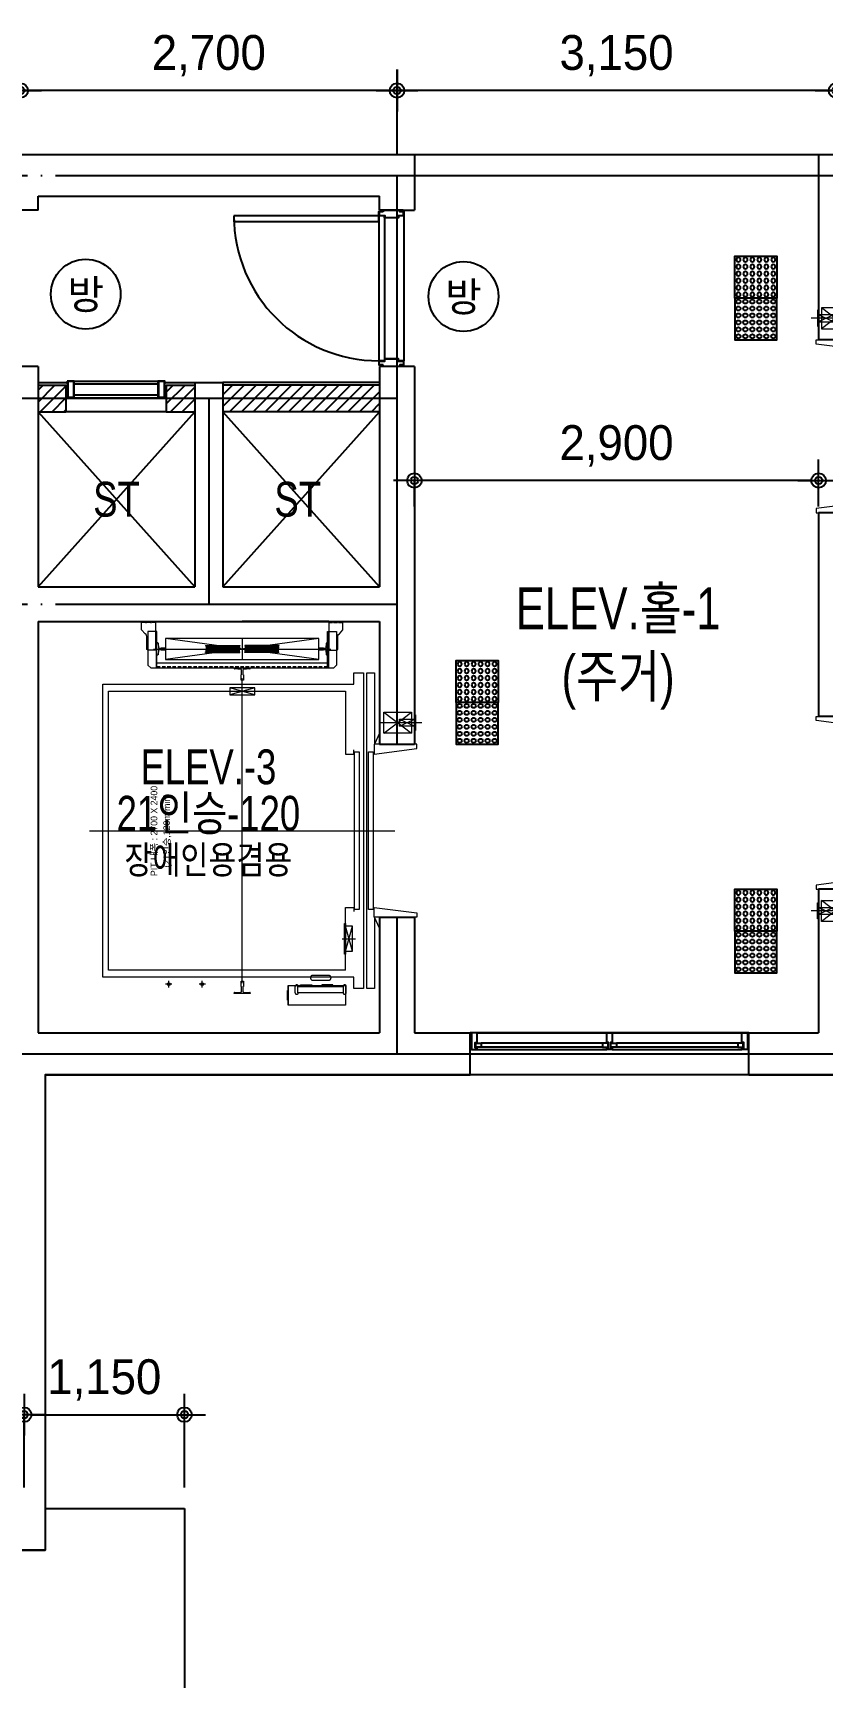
# Model space of a CAD drawing. Header units: millimetres. Extents: x 0 to 1390178, y 0 to 110113.
# Drawn here: x 791550 to 797212, y 27581 to 39373 of the extents above; entities that cross this region are included whole.
import ezdxf
from ezdxf.enums import TextEntityAlignment as Align
from ezdxf.xclip import XClip

# ---------------------------------------------------------------- set-up
doc = ezdxf.new("R2010")
doc.units = ezdxf.units.MM
doc.header["$LTSCALE"] = 100
doc.header["$XCLIPFRAME"] = 0
for name, pattern in [('X - CORE$0$CEN', [62, 60, -1, 0, -1]), ('X - CORE$0$CENTER', [65, 60, -2, 1, -2]), ('X - CORE$0$CENTER2', [1.125, 0.75, -0.125, 0.125, -0.125]), ('X - CORE$0$HIDDEN', [0.375, 0.25, -0.125]), ('X - CORE$0$PHANTOM2', [50, 40, -2, 2, -2, 2, -2])]:
    doc.linetypes.add(name, pattern=pattern)
doc.layers.get('DEFPOINTS').update_dxf_attribs({"color": 145})
for name, color, linetype in [('AA-XXXX-TEXT', 3, 'Continuous'), ('DIM', 7, 'Continuous'), ('SYM', 7, 'Continuous'), ('TEXT1', 7, 'Continuous'), ('X - CORE$0$A-FIN', 8, 'Continuous'), ('X - CORE$0$A-OPEN', 9, 'X - CORE$0$CEN'), ('X - CORE$0$A-WIN', 4, 'Continuous'), ('X - CORE$0$AA-DWXM-WIND', 4, 'Continuous'), ('X - CORE$0$AA-WAXM-BLOK', 3, 'Continuous'), ('X - CORE$0$AA-WAXM-CONC', 2, 'Continuous'), ('X - CORE$0$AA-XXXX-CNTL', 1, 'X - CORE$0$CEN'), ('X - CORE$0$AA-XXXX-PATT', 8, 'Continuous'), ('X - CORE$0$X-55$0$AA-DWXM-WIND', 4, 'Continuous'), ('X - CORE$0$점형블럭', 8, 'Continuous'), ('X - 평면도$0$AA-EL-PCN4', 4, 'Continuous')]:
    doc.layers.add(name, color=color, linetype=linetype)
for name, color, linetype, lineweight in [('X - CORE$0$A-door', 4, 'Continuous', 25), ('X - CORE$0$LAD-CEN', 1, 'X - CORE$0$CENTER2', 9), ('X - CORE$0$LAD-FINISH', 30, 'X - CORE$0$PHANTOM2', 15), ('X - CORE$0$LAD-OUTLINE', 7, 'Continuous', 20), ('X - CORE$0$LAD-REFERENCE', 7, 'Continuous', 5), ('X - CORE$0$LAD-THINLINE', 7, 'Continuous', 9)]:
    doc.layers.add(name, color=color, linetype=linetype, lineweight=lineweight)
for name, color, linetype, plot in [('X - CORE$0$A-GUIDE TEXT', 67, 'Continuous', False), ('X - CORE$0$AA-EL-PCN8', 8, 'Continuous', False), ('X - CORE$0$DEFPOINT', 145, 'Continuous', False)]:
    doc.layers.add(name, color=color, linetype=linetype, plot=plot)
doc.styles.add('HAUD01', font='Dotum.ttf')
doc.styles.add('X - CORE$0$HAUD01', font='Dotum.ttf')
doc.dimstyles.new('HAUD-80', dxfattribs={"dimscale": 100, "dimtxt": 2.5, "dimasz": 0.5, "dimexe": 0, "dimexo": 1.5, "dimgap": 1, "dimtad": 1, "dimdec": 0, "dimdsep": 46, "dimlunit": 6, "dimtxsty": 'HAUD01', "dimblk": 'Z_DOT', "dimcen": 2.5, "dimdle": 1.5, "dimclrd": 7, "dimclre": 7, "dimclrt": 4, "dimadec": 0, "dimazin": 0, "dimtfac": 1, "dimtdec": 0, "dimtix": 1, "dimtmove": 2, "dimatfit": 3, "dimfxl": 1, "dimtvp": 1, "dimtolj": 1, "dimtzin": 0, "dimarcsym": 0})

# ---------------------------------------------------------------- blocks, each defined once
blk = doc.blocks.new('X - 단위세대 확장형', base_point=(-475, -287))
at = {"layer": 'DEFPOINTS'}
blk.add_lwpolyline([(68482, 49988), (63612, 49988), (63612, 47793), (59937, 47793), (57937, 47793), (54887, 47793), (54887, 44383), (53492, 44383), (52372, 44383), (48612, 44383), (48612, 54393), (57487, 54393), (60437, 54393), (63612, 54393), (64782, 54393), (64982, 54393), (66532, 54393), (66732, 54393), (68282, 54393), (68482, 54393), (68482, 52088), (68482, 50188)], close=True, dxfattribs=at)
blk = doc.blocks.new('Z_DOT')
at = {"layer": 'DIM', "color": 0}
for p, q in [((0, -3), (0, 3)), ((-3, 0), (3, 0))]:
    blk.add_line(p, q, dxfattribs=at)
for radius in [1.05, 0.525]:
    blk.add_circle((0, 0), radius, dxfattribs=at)
blk = doc.blocks.new('*D76')
at = {"layer": 'DEFPOINTS', "color": 0, "transparency": 16777216}
for p in [(794287, 36162), (794287, 35827), (797187, 35827)]:
    blk.add_point(p, dxfattribs=at)
at = {"layer": 'DIM', "color": 7, "lineweight": -2, "transparency": 16777216}
for p, q in [((794287, 35977), (794287, 36162)), ((797137, 36162), (794337, 36162)), ((797187, 35977), (797187, 36162))]:
    blk.add_line(p, q, dxfattribs=at)
at = {"layer": 'DIM', "color": 7, "lineweight": -2, "transparency": 16777216, "xscale": 50, "yscale": 50, "zscale": 50}
for p, rotation in [((794287, 36162), 179.999999999995), ((797187, 36162), 359.999999999995)]:
    blk.add_blockref('Z_DOT', p, dxfattribs=dict(at, rotation=rotation))
at = {"layer": 'DIM', "color": 4, "transparency": 16777216, "insert": (795737, 36411), "char_height": 250, "attachment_point": 5, "style": 'HAUD01'}
blk.add_mtext('\\A1;2,900', dxfattribs=at)
blk = doc.blocks.new('dr_갑')
at = {"layer": 'TEXT1'}
blk.add_circle((0, 0), 400, dxfattribs=at)
at = {"layer": 'TEXT1', "style": 'HAUD01'}
blk.add_text('방', height=335, dxfattribs=at).set_placement((0, 0), align=Align.MIDDLE)
blk = doc.blocks.new('X - CORE$0$A$C4D1409A3')
at = {"layer": 'X - CORE$0$점형블럭', "color": 9}
blk.add_lwpolyline([(0, 0), (300, 0), (300, 300), (0, 300)], close=True, dxfattribs=at)
at = {"layer": 'X - CORE$0$점형블럭', "color": 252}
for centre in [(25, 275), (25, 225), (75, 275), (75, 225), (125, 275), (125, 225), (175, 275), (175, 225), (225, 275), (225, 225), (275, 275), (275, 225), (25, 175), (25, 125), (75, 175), (75, 125), (125, 175), (125, 125), (175, 175), (175, 125), (225, 175), (225, 125), (275, 175), (275, 125), (25, 75), (25, 25), (75, 75), (75, 25), (125, 75), (125, 25), (175, 75), (175, 25), (225, 75), (225, 25), (275, 75), (275, 25)]:
    blk.add_circle(centre, 15, dxfattribs=at)
blk = doc.blocks.new('*U1063')
at = {"layer": 'X - CORE$0$A-WIN', "color": 9}
for p, q in [((300, 120), (-300, 120)), ((300, 99), (-300, 99)), ((300, 21), (-300, 21)), ((300, 0), (-300, 0))]:
    blk.add_line(p, q, dxfattribs=at)
at = {"layer": 'X - CORE$0$A-WIN'}
for points in [[(-300, 0), (-300, 120), (-350, 120), (-350, 0)], [(350, 0), (350, 120), (300, 120), (300, 0)], [(-303, 3), (-303, 117), (-347, 117), (-347, 3)], [(347, 3), (347, 117), (303, 117), (303, 3)]]:
    blk.add_lwpolyline(points, close=True, dxfattribs=at)
blk = doc.blocks.new('*U1064')
at = {"layer": 'X - CORE$0$DEFPOINT'}
for p in [(-622, -1500), (622, -1500)]:
    blk.add_line(p, (0, -1500), dxfattribs=at)
at = {"layer": 'X - CORE$0$LAD-CEN', "color": 8, "ltscale": 200}
for p, q in [((0, 1094), (0, -1094)), ((1095, 0), (-1095, 0))]:
    blk.add_line(p, q, dxfattribs=at)
at = {"layer": 'X - CORE$0$LAD-CEN', "color": 8, "ltscale": 20}
for p, q in [((264, 1100), (310, 1100)), ((287, 1125), (287, 1076)), ((504, 1100), (550, 1100)), ((527, 1125), (527, 1076)), ((-717, 775), (-813, 775))]:
    blk.add_line(p, q, dxfattribs=at)
at = {"layer": 'X - CORE$0$LAD-CEN', "color": 8, "ltscale": 50}
blk.add_line((-994, -775), (-1288, -775), dxfattribs=at)
at = {"layer": 'X - CORE$0$LAD-CEN', "color": 8, "linetype": 'X - CORE$0$CENTER'}
for p, q in [((0, -1378), (0, -1228)), ((636, -1303), (-636, -1303))]:
    blk.add_line(p, q, dxfattribs=at)
at = {"layer": 'X - CORE$0$LAD-CEN', "color": 8, "ltscale": 10}
for p, q in [((-692, -1505), (-692, -1489)), ((-657, -1505), (-657, -1489)), ((657, -1505), (657, -1489)), ((692, -1505), (692, -1489))]:
    blk.add_line(p, q, dxfattribs=at)
at = {"layer": 'X - CORE$0$LAD-FINISH', "color": 8, "ltscale": 10}
for p, q in [((-1235, 700), (-1235, 620)), ((-1235, -700), (-1235, -620))]:
    blk.add_line(p, q, dxfattribs=at)
at = {"layer": 'X - CORE$0$LAD-OUTLINE', "color": 8}
for p, q in [((-740, 1250), (-330, 1250)), ((-740, 1110), (-740, 1250)), ((-330, 1110), (-330, 1250)), ((-330, 1250), (-330, 1110)), ((-330, 1110), (-740, 1110)), ((-985, 700), (-950, 620)), ((-985, -700), (-950, -620))]:
    blk.add_line(p, q, dxfattribs=at)
at = {"layer": 'X - CORE$0$LAD-OUTLINE', "color": 8, "linetype": 'X - CORE$0$PHANTOM2', "ltscale": 5}
for p, q in [((-746, 1162), (-746, 1117)), ((-726, 1162), (-400, 1162)), ((-726, 1162), (-726, 1117)), ((-726, 1162), (-724, 1162)), ((-400, 1117), (-726, 1117)), ((-726, 1117), (-724, 1117)), ((-726, 1117), (-724, 1117)), ((-400, 1162), (-402, 1162)), ((-400, 1117), (-402, 1117)), ((-400, 1117), (-402, 1117)), ((-400, 1162), (-400, 1117)), ((-380, 1162), (-380, 1117))]:
    blk.add_line(p, q, dxfattribs=at)
at = {"layer": 'X - CORE$0$LAD-OUTLINE', "color": 8, "linetype": 'Continuous'}
for p, q in [((-9, 1157), (-54, 1160)), ((-5, 1120), (-5, 1152)), ((5, 1152), (5, 1120)), ((54, 1160), (9, 1157)), ((-54, -1160), (-9, -1157)), ((-5, -1152), (-5, -1120)), ((5, -1120), (5, -1152)), ((9, -1157), (54, -1160))]:
    blk.add_line(p, q, dxfattribs=at)
at = {"layer": 'X - CORE$0$LAD-OUTLINE', "color": 8}
for points in [[(-330, 1215), (-325, 1215), (-325, 1145), (-330, 1145)], [(-950, 620), (-950, 1132), (-895, 1132), (-895, -1132), (-950, -1132), (-950, -620)], [(-870, 1132), (-800, 1132), (-800, 1050), (1000, 1050), (1000, -1050), (-800, -1050), (-800, -1132), (-870, -1132), (-870, 1132)], [(-651, 1110), (-651, 1105), (-571, 1105), (-571, 1110)], [(-651, 1105), (-571, 1105)], [(-419, 1110), (-419, 1105), (-499, 1105), (-499, 1110)], [(-740, 1000), (-740, 550), (-800, 550), (-800, 580)], [(-740, 1000), (960, 1000), (960, -1000), (-740, -1000)], [(-985, 620), (-946, 620), (-946, 550), (-1252, 590), (-1252, 620), (-1215, 620)], [(-905, 565), (-905, -565), (-940, -565), (-940, 565), (-905, 565)], [(-805, 565), (-805, -565), (-840, -565), (-840, 565), (-805, 565)], [(-985, -620), (-946, -620), (-946, -550), (-1252, -590), (-1252, -620), (-1215, -620)], [(-740, -1000), (-740, -550), (-800, -550), (-800, -580)]]:
    blk.add_lwpolyline(points, dxfattribs=at)
at = {"layer": 'X - CORE$0$LAD-OUTLINE', "color": 8, "linetype": 'Continuous'}
for points in [[(-57, 1163), (-57, 1168), (57, 1168), (57, 1163)], [(8, 1117), (8, 1117), (8, 1080), (7, 1079), (-7, 1079), (-8, 1080), (-8, 1117), (-8, 1117)], [(57, -1163), (57, -1168), (-57, -1168), (-57, -1163)], [(-8, -1117), (-8, -1117), (-8, -1080), (-7, -1079), (7, -1079), (8, -1080), (8, -1117), (8, -1117)]]:
    blk.add_lwpolyline(points, dxfattribs=at)
at = {"layer": 'X - CORE$0$LAD-OUTLINE', "color": 8, "linetype": 'X - CORE$0$PHANTOM2', "ltscale": 5}
for centre, start, end in [((-735, 1162), 0, 180), ((-735, 1117), 180, 0), ((-391, 1162), 0, 180), ((-391, 1117), 180, 0)]:
    blk.add_arc(centre, 11.3, start, end, dxfattribs=at)
at = {"layer": 'X - CORE$0$LAD-OUTLINE', "color": 8, "linetype": 'Continuous'}
for centre, radius, start, end in [((-54, 1163), 3, 180, 266.7139), ((-10, 1152), 5, 0, 86.7139), ((-8, 1120), 3.25, 270, 0), ((10, 1152), 5, 93.2861, 180), ((8, 1120), 3.25, 180, 270), ((54, 1163), 3, 273.2861, 0), ((-54, -1163), 3, 93.2861, 180), ((-10, -1152), 5, 273.2861, 0), ((-8, -1120), 3.25, 0, 90), ((8, -1120), 3.25, 90, 180), ((10, -1152), 5, 180, 266.7139), ((54, -1163), 3, 0, 86.7139)]:
    blk.add_arc(centre, radius, start, end, dxfattribs=at)
at = {"layer": 'X - CORE$0$LAD-REFERENCE', "color": 8}
for p, q in [((657, -1168), (-657, -1168)), ((-618, -1429), (-618, -1168)), ((618, -1429), (618, -1168)), ((612, -1205), (-612, -1205))]:
    blk.add_line(p, q, dxfattribs=at)
for points in [[(-612, -1168), (-612, -1429), (-677, -1429), (-677, -1188), (-657, -1168)], [(612, -1168), (612, -1429), (677, -1429), (677, -1188), (657, -1168)]]:
    blk.add_lwpolyline(points, dxfattribs=at)
for points in [[(-677, -1295), (-677, -1295), (-685, -1300), (-685, -1392, -0.188811), (-690, -1406), (-697, -1413), (-722, -1440), (-722, -1500), (-622, -1500), (-622, -1425), (-622, -1295)], [(677, -1295), (677, -1295), (685, -1300), (685, -1392, 0.188811), (690, -1406), (697, -1413), (722, -1440), (722, -1500), (622, -1500), (622, -1425), (622, -1295)]]:
    blk.add_lwpolyline(points, format="xyb", close=True, dxfattribs=at)
at = {"layer": 'X - CORE$0$LAD-THINLINE', "color": 8}
for p, q in [((-790, 865), (-740, 685)), ((-740, 865), (-790, 685)), ((-1128, -800), (-1235, -750)), ((-1128, -750), (-1235, -800)), ((-90, -1025), (90, -975)), ((-90, -975), (90, -1025)), ((-550, -1378), (550, -1228)), ((-550, -1228), (550, -1378)), ((-263, -1278), (-18, -1278)), ((-263, -1278), (-263, -1282)), ((-263, -1278), (-263, -1282)), ((-263, -1278), (-263, -1282)), ((-263, -1278), (-263, -1282)), ((-263, -1282), (-18, -1282)), ((-263, -1282), (-260, -1282)), ((-263, -1282), (-260, -1282)), ((-261, -1288), (-261, -1291)), ((-261, -1288), (-261, -1291)), ((-261, -1288), (-21, -1288)), ((-261, -1288), (-261, -1294)), ((-261, -1288), (-261, -1294)), ((-261, -1294), (-21, -1294)), ((-18, -1282), (-21, -1282)), ((-21, -1288), (-21, -1294)), ((-21, -1288), (-21, -1294)), ((-18, -1278), (-18, -1282)), ((-18, -1278), (-18, -1282)), ((263, -1278), (18, -1278)), ((18, -1278), (18, -1282)), ((18, -1278), (18, -1282)), ((263, -1282), (18, -1282)), ((18, -1282), (21, -1282)), ((20, -1288), (20, -1294)), ((20, -1288), (20, -1294)), ((260, -1288), (20, -1288)), ((260, -1294), (20, -1294)), ((263, -1282), (259, -1282)), ((263, -1282), (259, -1282)), ((260, -1288), (260, -1291)), ((260, -1288), (260, -1291)), ((260, -1288), (260, -1294)), ((260, -1288), (260, -1294)), ((263, -1278), (263, -1282)), ((263, -1278), (263, -1282)), ((263, -1278), (263, -1282)), ((263, -1278), (263, -1282)), ((-263, -1325), (-260, -1324)), ((-263, -1325), (-260, -1324)), ((-263, -1328), (-263, -1325)), ((-263, -1328), (-263, -1325)), ((-263, -1325), (-18, -1325)), ((-263, -1328), (-263, -1325)), ((-263, -1328), (-263, -1325)), ((-263, -1328), (-18, -1328)), ((-261, -1300), (-21, -1300)), ((-261, -1306), (-261, -1300)), ((-261, -1306), (-261, -1300)), ((-261, -1306), (-261, -1303)), ((-261, -1306), (-261, -1303)), ((-261, -1306), (-21, -1306)), ((-261, -1318), (-261, -1312)), ((-261, -1312), (-21, -1312)), ((-261, -1312), (-21, -1312)), ((-261, -1318), (-261, -1315)), ((-261, -1318), (-21, -1318)), ((-21, -1306), (-21, -1300)), ((-21, -1318), (-21, -1312)), ((-18, -1325), (-21, -1324)), ((-18, -1328), (-18, -1325)), ((-18, -1328), (-18, -1325)), ((18, -1325), (21, -1324)), ((263, -1325), (18, -1325)), ((18, -1328), (18, -1325)), ((18, -1328), (18, -1325)), ((263, -1328), (18, -1328)), ((260, -1300), (20, -1300)), ((20, -1306), (20, -1300)), ((260, -1306), (20, -1306)), ((20, -1318), (20, -1312)), ((260, -1312), (20, -1312)), ((260, -1312), (20, -1312)), ((260, -1318), (20, -1318)), ((263, -1325), (259, -1324)), ((263, -1325), (259, -1324)), ((260, -1306), (260, -1300)), ((260, -1306), (260, -1300)), ((260, -1306), (260, -1303)), ((260, -1306), (260, -1303)), ((260, -1318), (260, -1312)), ((260, -1318), (260, -1315)), ((263, -1328), (263, -1325)), ((263, -1328), (263, -1325)), ((263, -1328), (263, -1325)), ((263, -1328), (263, -1325))]:
    blk.add_line(p, q, dxfattribs=at)
at = {"layer": 'X - CORE$0$LAD-THINLINE', "color": 8, "ltscale": 5}
for p, q in [((-1015, -850), (-1215, -700)), ((-1015, -700), (-1215, -850))]:
    blk.add_line(p, q, dxfattribs=at)
at = {"layer": 'X - CORE$0$LAD-THINLINE', "color": 8, "linetype": 'X - CORE$0$HIDDEN'}
for p, q in [((-612, -1174), (612, -1174)), ((-622, -1494), (-722, -1494)), ((622, -1494), (722, -1494))]:
    blk.add_line(p, q, dxfattribs=at)
at = {"layer": 'X - CORE$0$LAD-THINLINE', "color": 8, "linetype": 'Continuous'}
for p, q in [((-604, -1262), (-601, -1295)), ((601, -1295), (604, -1262)), ((-601, -1311), (-604, -1344)), ((-597, -1298), (-585, -1298)), ((-585, -1308), (-597, -1308)), ((585, -1298), (597, -1298)), ((597, -1308), (585, -1308)), ((604, -1344), (601, -1311))]:
    blk.add_line(p, q, dxfattribs=at)
at = {"layer": 'X - CORE$0$LAD-THINLINE', "color": 8, "linetype": 'X - CORE$0$PHANTOM2'}
blk.add_lwpolyline([(-506, 1072), (-620, 1072, 1), (-620, 1038), (-506, 1038, 1)], format="xyb", close=True, dxfattribs=at)
at = {"layer": 'X - CORE$0$LAD-THINLINE', "color": 8}
for points in [[(-790, 865), (-790, 685), (-740, 685), (-740, 865)], [(-733, 885), (-733, 665), (-740, 665), (-740, 885)], [(-1242, -832), (-1242, -718), (-1235, -718), (-1235, -832)], [(-1235, -800), (-1235, -750), (-1128, -750), (-1128, -800)], [(-90, -1025), (90, -1025), (90, -975), (-90, -975)], [(-550, -1228), (-550, -1378), (550, -1378), (550, -1228)]]:
    blk.add_lwpolyline(points, close=True, dxfattribs=at)
at = {"layer": 'X - CORE$0$LAD-THINLINE', "color": 8, "ltscale": 5}
blk.add_lwpolyline([(-1215, -850), (-1215, -700), (-1015, -700), (-1015, -850)], close=True, dxfattribs=at)
at = {"layer": 'X - CORE$0$LAD-THINLINE', "color": 8, "linetype": 'Continuous'}
for points in [[(-608, -1348), (-612, -1348), (-612, -1259), (-608, -1259)], [(-582, -1295), (-582, -1295), (-551, -1295), (-550, -1296), (-550, -1310), (-551, -1311), (-582, -1311), (-582, -1311)], [(582, -1311), (582, -1311), (551, -1311), (550, -1310), (550, -1296), (551, -1295), (582, -1295), (582, -1295)], [(608, -1259), (612, -1259), (612, -1348), (608, -1348)]]:
    blk.add_lwpolyline(points, dxfattribs=at)
at = {"layer": 'X - CORE$0$LAD-THINLINE', "color": 8, "ltscale": 5}
for centre in [(287, 1100), (527, 1100)]:
    blk.add_circle(centre, 10, dxfattribs=at)
at = {"layer": 'X - CORE$0$LAD-THINLINE', "color": 8, "linetype": 'Continuous'}
for centre, radius, start, end in [((-608, -1263), 4, 4.316, 90), ((-597, -1294), 4, 184.316, 270), ((-585, -1295), 3.2, 270, 0), ((585, -1295), 3.2, 180, 270), ((597, -1294), 4, 270, 355.684), ((608, -1263), 4, 90, 175.684), ((-608, -1344), 4, 270, 355.684), ((-597, -1312), 4, 90, 175.684), ((-585, -1311), 3.2, 0, 90), ((585, -1311), 3.2, 90, 180), ((597, -1312), 4, 4.316, 90), ((608, -1344), 4, 184.316, 270)]:
    blk.add_arc(centre, radius, start, end, dxfattribs=at)
at = {"layer": 'X - CORE$0$LAD-THINLINE', "color": 8}
for centre, start, end in [((-261, -1285), 270, 79.7633), ((-261, -1285), 270, 79.7633), ((-261, -1297), 270, 90), ((-261, -1297), 270, 90), ((-21, -1285), 100.2367, 270), ((-21, -1297), 90, 270), ((20, -1285), 270, 79.7633), ((20, -1297), 270, 90), ((260, -1285), 100.2367, 270), ((260, -1285), 100.2367, 270), ((260, -1297), 90, 270), ((260, -1297), 90, 270), ((-261, -1309), 270, 90), ((-261, -1309), 270, 90), ((-261, -1321), 280.2367, 90), ((-261, -1321), 280.2367, 90), ((-21, -1309), 90, 270), ((-21, -1321), 90, 259.7633), ((20, -1309), 270, 90), ((20, -1321), 280.2367, 90), ((260, -1309), 90, 270), ((260, -1309), 90, 270), ((260, -1321), 90, 259.7633), ((260, -1321), 90, 259.7633)]:
    blk.add_arc(centre, 3, start, end, dxfattribs=at)
at = {"layer": 'X - CORE$0$DEFPOINT', "style": 'X - CORE$0$HAUD01'}
for s, p in [('(21인승,120m/min)', (542, 0)), ('PIT 내폭 : 2700 X 2400', (633, 2))]:
    blk.add_text(s, height=48, rotation=270, dxfattribs=at).set_placement(p, align=Align.MIDDLE_CENTER)
blk = doc.blocks.new('*U1065')
at = {"layer": 'X - CORE$0$DEFPOINT'}
for p in [(-622, -1650), (622, -1650)]:
    blk.add_line(p, (0, -1650), dxfattribs=at)
at = {"layer": 'X - CORE$0$LAD-CEN', "color": 8, "ltscale": 200}
for p, q in [((0, 1094), (0, -1094)), ((1095, 0), (-1095, 0))]:
    blk.add_line(p, q, dxfattribs=at)
at = {"layer": 'X - CORE$0$LAD-CEN', "color": 8, "ltscale": 20}
for p, q in [((264, 1100), (310, 1100)), ((287, 1125), (287, 1076)), ((504, 1100), (550, 1100)), ((527, 1125), (527, 1076)), ((-717, 775), (-813, 775))]:
    blk.add_line(p, q, dxfattribs=at)
at = {"layer": 'X - CORE$0$LAD-CEN', "color": 8, "ltscale": 50}
blk.add_line((-994, -775), (-1288, -775), dxfattribs=at)
at = {"layer": 'X - CORE$0$LAD-CEN', "color": 8, "linetype": 'X - CORE$0$CENTER'}
for p, q in [((0, -1378), (0, -1228)), ((636, -1303), (-636, -1303))]:
    blk.add_line(p, q, dxfattribs=at)
at = {"layer": 'X - CORE$0$LAD-CEN', "color": 8, "ltscale": 10}
for p, q in [((-692, -1655), (-692, -1639)), ((-657, -1655), (-657, -1639)), ((657, -1655), (657, -1639)), ((692, -1655), (692, -1639))]:
    blk.add_line(p, q, dxfattribs=at)
at = {"layer": 'X - CORE$0$LAD-FINISH', "color": 8, "ltscale": 10}
for p, q in [((-1235, 700), (-1235, 620)), ((-1235, -700), (-1235, -620))]:
    blk.add_line(p, q, dxfattribs=at)
at = {"layer": 'X - CORE$0$LAD-OUTLINE', "color": 8}
for p, q in [((-740, 1250), (-330, 1250)), ((-740, 1110), (-740, 1250)), ((-330, 1110), (-330, 1250)), ((-330, 1250), (-330, 1110)), ((-330, 1110), (-740, 1110)), ((-985, 700), (-950, 620)), ((-985, -700), (-950, -620))]:
    blk.add_line(p, q, dxfattribs=at)
at = {"layer": 'X - CORE$0$LAD-OUTLINE', "color": 8, "linetype": 'X - CORE$0$PHANTOM2', "ltscale": 5}
for p, q in [((-746, 1162), (-746, 1117)), ((-726, 1162), (-400, 1162)), ((-726, 1162), (-726, 1117)), ((-726, 1162), (-724, 1162)), ((-400, 1117), (-726, 1117)), ((-726, 1117), (-724, 1117)), ((-726, 1117), (-724, 1117)), ((-400, 1162), (-402, 1162)), ((-400, 1117), (-402, 1117)), ((-400, 1117), (-402, 1117)), ((-400, 1162), (-400, 1117)), ((-380, 1162), (-380, 1117))]:
    blk.add_line(p, q, dxfattribs=at)
at = {"layer": 'X - CORE$0$LAD-OUTLINE', "color": 8, "linetype": 'Continuous'}
for p, q in [((-9, 1157), (-54, 1160)), ((-5, 1120), (-5, 1152)), ((5, 1152), (5, 1120)), ((54, 1160), (9, 1157)), ((-54, -1160), (-9, -1157)), ((-5, -1152), (-5, -1120)), ((5, -1120), (5, -1152)), ((9, -1157), (54, -1160))]:
    blk.add_line(p, q, dxfattribs=at)
at = {"layer": 'X - CORE$0$LAD-OUTLINE', "color": 8}
for points in [[(-330, 1215), (-325, 1215), (-325, 1145), (-330, 1145)], [(-950, 620), (-950, 1132), (-895, 1132), (-895, -1132), (-950, -1132), (-950, -620)], [(-870, 1132), (-800, 1132), (-800, 1050), (1000, 1050), (1000, -1050), (-800, -1050), (-800, -1132), (-870, -1132), (-870, 1132)], [(-651, 1110), (-651, 1105), (-571, 1105), (-571, 1110)], [(-651, 1105), (-571, 1105)], [(-419, 1110), (-419, 1105), (-499, 1105), (-499, 1110)], [(-740, 1000), (-740, 550), (-800, 550), (-800, 580)], [(-740, 1000), (960, 1000), (960, -1000), (-740, -1000)], [(-985, 620), (-946, 620), (-946, 550), (-1252, 590), (-1252, 620), (-1215, 620)], [(-905, 565), (-905, -565), (-940, -565), (-940, 565), (-905, 565)], [(-805, 565), (-805, -565), (-840, -565), (-840, 565), (-805, 565)], [(-985, -620), (-946, -620), (-946, -550), (-1252, -590), (-1252, -620), (-1215, -620)], [(-740, -1000), (-740, -550), (-800, -550), (-800, -580)]]:
    blk.add_lwpolyline(points, dxfattribs=at)
at = {"layer": 'X - CORE$0$LAD-OUTLINE', "color": 8, "linetype": 'Continuous'}
for points in [[(-57, 1163), (-57, 1168), (57, 1168), (57, 1163)], [(8, 1117), (8, 1117), (8, 1080), (7, 1079), (-7, 1079), (-8, 1080), (-8, 1117), (-8, 1117)], [(57, -1163), (57, -1168), (-57, -1168), (-57, -1163)], [(-8, -1117), (-8, -1117), (-8, -1080), (-7, -1079), (7, -1079), (8, -1080), (8, -1117), (8, -1117)]]:
    blk.add_lwpolyline(points, dxfattribs=at)
at = {"layer": 'X - CORE$0$LAD-OUTLINE', "color": 8, "linetype": 'X - CORE$0$PHANTOM2', "ltscale": 5}
for centre, start, end in [((-735, 1162), 0, 180), ((-735, 1117), 180, 0), ((-391, 1162), 0, 180), ((-391, 1117), 180, 0)]:
    blk.add_arc(centre, 11.3, start, end, dxfattribs=at)
at = {"layer": 'X - CORE$0$LAD-OUTLINE', "color": 8, "linetype": 'Continuous'}
for centre, radius, start, end in [((-54, 1163), 3, 180, 266.7139), ((-10, 1152), 5, 0, 86.7139), ((-8, 1120), 3.25, 270, 0), ((10, 1152), 5, 93.2861, 180), ((8, 1120), 3.25, 180, 270), ((54, 1163), 3, 273.2861, 0), ((-54, -1163), 3, 93.2861, 180), ((-10, -1152), 5, 273.2861, 0), ((-8, -1120), 3.25, 0, 90), ((8, -1120), 3.25, 90, 180), ((10, -1152), 5, 180, 266.7139), ((54, -1163), 3, 0, 86.7139)]:
    blk.add_arc(centre, radius, start, end, dxfattribs=at)
at = {"layer": 'X - CORE$0$LAD-REFERENCE', "color": 8}
for p, q in [((657, -1168), (-657, -1168)), ((-618, -1579), (-618, -1168)), ((618, -1579), (618, -1168)), ((612, -1205), (-612, -1205))]:
    blk.add_line(p, q, dxfattribs=at)
for points in [[(-612, -1168), (-612, -1579), (-677, -1579), (-677, -1188), (-657, -1168)], [(612, -1168), (612, -1579), (677, -1579), (677, -1188), (657, -1168)]]:
    blk.add_lwpolyline(points, dxfattribs=at)
for points in [[(-677, -1445), (-677, -1445), (-685, -1450), (-685, -1542, -0.188811), (-690, -1556), (-697, -1563), (-722, -1590), (-722, -1650), (-622, -1650), (-622, -1575), (-622, -1445)], [(677, -1445), (677, -1445), (685, -1450), (685, -1542, 0.188811), (690, -1556), (697, -1563), (722, -1590), (722, -1650), (622, -1650), (622, -1575), (622, -1445)]]:
    blk.add_lwpolyline(points, format="xyb", close=True, dxfattribs=at)
at = {"layer": 'X - CORE$0$LAD-THINLINE', "color": 8}
for p, q in [((-790, 865), (-740, 685)), ((-740, 865), (-790, 685)), ((-1128, -800), (-1235, -750)), ((-1128, -750), (-1235, -800)), ((-90, -1025), (90, -975)), ((-90, -975), (90, -1025)), ((-550, -1378), (550, -1228)), ((-550, -1228), (550, -1378)), ((-263, -1278), (-18, -1278)), ((-263, -1278), (-263, -1282)), ((-263, -1278), (-263, -1282)), ((-263, -1278), (-263, -1282)), ((-263, -1278), (-263, -1282)), ((-263, -1282), (-18, -1282)), ((-263, -1282), (-260, -1282)), ((-263, -1282), (-260, -1282)), ((-261, -1288), (-261, -1291)), ((-261, -1288), (-261, -1291)), ((-261, -1288), (-21, -1288)), ((-261, -1288), (-261, -1294)), ((-261, -1288), (-261, -1294)), ((-261, -1294), (-21, -1294)), ((-18, -1282), (-21, -1282)), ((-21, -1288), (-21, -1294)), ((-21, -1288), (-21, -1294)), ((-18, -1278), (-18, -1282)), ((-18, -1278), (-18, -1282)), ((263, -1278), (18, -1278)), ((18, -1278), (18, -1282)), ((18, -1278), (18, -1282)), ((263, -1282), (18, -1282)), ((18, -1282), (21, -1282)), ((20, -1288), (20, -1294)), ((20, -1288), (20, -1294)), ((260, -1288), (20, -1288)), ((260, -1294), (20, -1294)), ((263, -1282), (259, -1282)), ((263, -1282), (259, -1282)), ((260, -1288), (260, -1291)), ((260, -1288), (260, -1291)), ((260, -1288), (260, -1294)), ((260, -1288), (260, -1294)), ((263, -1278), (263, -1282)), ((263, -1278), (263, -1282)), ((263, -1278), (263, -1282)), ((263, -1278), (263, -1282)), ((-263, -1325), (-260, -1324)), ((-263, -1325), (-260, -1324)), ((-263, -1328), (-263, -1325)), ((-263, -1328), (-263, -1325)), ((-263, -1325), (-18, -1325)), ((-263, -1328), (-263, -1325)), ((-263, -1328), (-263, -1325)), ((-263, -1328), (-18, -1328)), ((-261, -1300), (-21, -1300)), ((-261, -1306), (-261, -1300)), ((-261, -1306), (-261, -1300)), ((-261, -1306), (-261, -1303)), ((-261, -1306), (-261, -1303)), ((-261, -1306), (-21, -1306)), ((-261, -1318), (-261, -1312)), ((-261, -1312), (-21, -1312)), ((-261, -1312), (-21, -1312)), ((-261, -1318), (-261, -1315)), ((-261, -1318), (-21, -1318)), ((-21, -1306), (-21, -1300)), ((-21, -1318), (-21, -1312)), ((-18, -1325), (-21, -1324)), ((-18, -1328), (-18, -1325)), ((-18, -1328), (-18, -1325)), ((18, -1325), (21, -1324)), ((263, -1325), (18, -1325)), ((18, -1328), (18, -1325)), ((18, -1328), (18, -1325)), ((263, -1328), (18, -1328)), ((260, -1300), (20, -1300)), ((20, -1306), (20, -1300)), ((260, -1306), (20, -1306)), ((20, -1318), (20, -1312)), ((260, -1312), (20, -1312)), ((260, -1312), (20, -1312)), ((260, -1318), (20, -1318)), ((263, -1325), (259, -1324)), ((263, -1325), (259, -1324)), ((260, -1306), (260, -1300)), ((260, -1306), (260, -1300)), ((260, -1306), (260, -1303)), ((260, -1306), (260, -1303)), ((260, -1318), (260, -1312)), ((260, -1318), (260, -1315)), ((263, -1328), (263, -1325)), ((263, -1328), (263, -1325)), ((263, -1328), (263, -1325)), ((263, -1328), (263, -1325))]:
    blk.add_line(p, q, dxfattribs=at)
at = {"layer": 'X - CORE$0$LAD-THINLINE', "color": 8, "ltscale": 5}
for p, q in [((-1015, -850), (-1215, -700)), ((-1015, -700), (-1215, -850))]:
    blk.add_line(p, q, dxfattribs=at)
at = {"layer": 'X - CORE$0$LAD-THINLINE', "color": 8, "linetype": 'X - CORE$0$HIDDEN'}
for p, q in [((-612, -1174), (612, -1174)), ((-622, -1644), (-722, -1644)), ((622, -1644), (722, -1644))]:
    blk.add_line(p, q, dxfattribs=at)
at = {"layer": 'X - CORE$0$LAD-THINLINE', "color": 8, "linetype": 'Continuous'}
for p, q in [((-604, -1262), (-601, -1295)), ((601, -1295), (604, -1262)), ((-601, -1311), (-604, -1344)), ((-597, -1298), (-585, -1298)), ((-585, -1308), (-597, -1308)), ((585, -1298), (597, -1298)), ((597, -1308), (585, -1308)), ((604, -1344), (601, -1311))]:
    blk.add_line(p, q, dxfattribs=at)
at = {"layer": 'X - CORE$0$LAD-THINLINE', "color": 8, "linetype": 'X - CORE$0$PHANTOM2'}
blk.add_lwpolyline([(-506, 1072), (-620, 1072, 1), (-620, 1038), (-506, 1038, 1)], format="xyb", close=True, dxfattribs=at)
at = {"layer": 'X - CORE$0$LAD-THINLINE', "color": 8}
for points in [[(-790, 865), (-790, 685), (-740, 685), (-740, 865)], [(-733, 885), (-733, 665), (-740, 665), (-740, 885)], [(-1242, -832), (-1242, -718), (-1235, -718), (-1235, -832)], [(-1235, -800), (-1235, -750), (-1128, -750), (-1128, -800)], [(-90, -1025), (90, -1025), (90, -975), (-90, -975)], [(-550, -1228), (-550, -1378), (550, -1378), (550, -1228)]]:
    blk.add_lwpolyline(points, close=True, dxfattribs=at)
at = {"layer": 'X - CORE$0$LAD-THINLINE', "color": 8, "ltscale": 5}
blk.add_lwpolyline([(-1215, -850), (-1215, -700), (-1015, -700), (-1015, -850)], close=True, dxfattribs=at)
at = {"layer": 'X - CORE$0$LAD-THINLINE', "color": 8, "linetype": 'Continuous'}
for points in [[(-608, -1348), (-612, -1348), (-612, -1259), (-608, -1259)], [(-582, -1295), (-582, -1295), (-551, -1295), (-550, -1296), (-550, -1310), (-551, -1311), (-582, -1311), (-582, -1311)], [(582, -1311), (582, -1311), (551, -1311), (550, -1310), (550, -1296), (551, -1295), (582, -1295), (582, -1295)], [(608, -1259), (612, -1259), (612, -1348), (608, -1348)]]:
    blk.add_lwpolyline(points, dxfattribs=at)
at = {"layer": 'X - CORE$0$LAD-THINLINE', "color": 8, "ltscale": 5}
for centre in [(287, 1100), (527, 1100)]:
    blk.add_circle(centre, 10, dxfattribs=at)
at = {"layer": 'X - CORE$0$LAD-THINLINE', "color": 8, "linetype": 'Continuous'}
for centre, radius, start, end in [((-608, -1263), 4, 4.316, 90), ((-597, -1294), 4, 184.316, 270), ((-585, -1295), 3.2, 270, 0), ((585, -1295), 3.2, 180, 270), ((597, -1294), 4, 270, 355.684), ((608, -1263), 4, 90, 175.684), ((-608, -1344), 4, 270, 355.684), ((-597, -1312), 4, 90, 175.684), ((-585, -1311), 3.2, 0, 90), ((585, -1311), 3.2, 90, 180), ((597, -1312), 4, 4.316, 90), ((608, -1344), 4, 184.316, 270)]:
    blk.add_arc(centre, radius, start, end, dxfattribs=at)
at = {"layer": 'X - CORE$0$LAD-THINLINE', "color": 8}
for centre, start, end in [((-261, -1285), 270, 79.7633), ((-261, -1285), 270, 79.7633), ((-261, -1297), 270, 90), ((-261, -1297), 270, 90), ((-21, -1285), 100.2367, 270), ((-21, -1297), 90, 270), ((20, -1285), 270, 79.7633), ((20, -1297), 270, 90), ((260, -1285), 100.2367, 270), ((260, -1285), 100.2367, 270), ((260, -1297), 90, 270), ((260, -1297), 90, 270), ((-261, -1309), 270, 90), ((-261, -1309), 270, 90), ((-261, -1321), 280.2367, 90), ((-261, -1321), 280.2367, 90), ((-21, -1309), 90, 270), ((-21, -1321), 90, 259.7633), ((20, -1309), 270, 90), ((20, -1321), 280.2367, 90), ((260, -1309), 90, 270), ((260, -1309), 90, 270), ((260, -1321), 90, 259.7633), ((260, -1321), 90, 259.7633)]:
    blk.add_arc(centre, 3, start, end, dxfattribs=at)
at = {"layer": 'X - CORE$0$DEFPOINT', "style": 'X - CORE$0$HAUD01'}
for s, p in [('(21인승,120m/min)', (542, 0)), ('PIT 내폭 : 2700 X 2400', (633, 2))]:
    blk.add_text(s, height=48, rotation=270, dxfattribs=at).set_placement(p, align=Align.MIDDLE_CENTER)
blk = doc.blocks.new('X - CORE$0$D1100')
at = {"layer": 'X - CORE$0$A-door', "color": 9}
for p, q in [((0, 0), (0, -1040)), ((180, 0), (180, -1040)), ((40, -15), (40, -1025))]:
    blk.add_line(p, q, dxfattribs=at)
at = {"layer": 'X - CORE$0$A-door'}
for points in [[(-1040, 0), (-1040, -40), (0, -40), (0, 0)], [(30, 28), (2, 28), (2, 2), (42, 2), (42, -13), (138, -13), (138, 2), (178, 2), (178, 28), (150, 28), (150, 30), (180, 30), (180, 0), (140, 0), (140, -15), (40, -15), (40, 0), (0, 0), (0, 30), (30, 30)], [(30, -1068), (2, -1068), (2, -1042), (42, -1042), (42, -1027), (138, -1027), (138, -1042), (178, -1042), (178, -1068), (150, -1068), (150, -1070), (180, -1070), (180, -1040), (140, -1040), (140, -1025), (40, -1025), (40, -1040), (0, -1040), (0, -1070), (30, -1070)]]:
    blk.add_lwpolyline(points, close=True, dxfattribs=at)
at = {"layer": 'X - CORE$0$A-door', "color": 1}
blk.add_arc((0, 0), 1040, 180, 270, dxfattribs=at)
at = {"layer": 'X - CORE$0$A-GUIDE TEXT'}
for p, q in [((175, 40), (5, 40)), ((175, -1080), (5, -1080))]:
    blk.add_line(p, q, dxfattribs=at)
blk = doc.blocks.new('X - CORE', base_point=(-475, -287))
at = {"layer": 'X - CORE$0$AA-XXXX-PATT'}
h = blk.add_hatch(dxfattribs=at)
h.set_pattern_fill('_USER', color=256, scale=60, angle=45, style=0, pattern_type=0)
h.set_pattern_definition([(45, (-300611.98, -44198.11), (-42.426407, 42.426407), [])])
h.paths.add_polyline_path([(7350, 8355), (7145, 8355), (7145, 8165), (7350, 8165)])
h.paths.add_polyline_path([(8675, 8355), (7550, 8355), (7550, 8165), (8675, 8165)])
h.paths.add_polyline_path([(6425, 8355), (6225, 8355), (6225, 8165), (6425, 8165)])
at = {"layer": 'X - CORE$0$A-FIN'}
for p, q in [((6225, 8375), (6435, 8375)), ((7135, 8375), (7350, 8375)), ((8675, 8375), (7550, 8375))]:
    blk.add_line(p, q, dxfattribs=at)
at = {"layer": 'X - CORE$0$A-OPEN'}
for p, q in [((6225, 6910), (7350, 8165)), ((6225, 8165), (7350, 6910)), ((7550, 6910), (8675, 8165)), ((8675, 6910), (7550, 8165))]:
    blk.add_line(p, q, dxfattribs=at)
at = {"layer": 'X - CORE$0$AA-DWXM-WIND', "color": 8}
for p, q in [((9375, 3710), (10305, 3710)), ((10345, 3710), (11275, 3710)), ((9375, 3590), (10305, 3590)), ((10275, 3637), (9405, 3637)), ((10275, 3607), (9405, 3607)), ((10345, 3590), (11275, 3590)), ((11245, 3637), (10375, 3637)), ((11245, 3607), (10375, 3607))]:
    blk.add_line(p, q, dxfattribs=at)
at = {"layer": 'X - CORE$0$AA-DWXM-WIND'}
for points in [[(9375, 3604), (9362, 3604), (9362, 3640), (9375, 3640), (9375, 3710), (9375, 3710), (9335, 3710), (9335, 3590), (9375, 3590), (9375, 3604)], [(11275, 3604), (11288, 3604), (11288, 3640), (11275, 3640), (11275, 3710), (11275, 3710), (11315, 3710), (11315, 3590), (11275, 3590), (11275, 3604)]]:
    blk.add_lwpolyline(points, dxfattribs=at)
for points in [[(10305, 3590), (10305, 3604), (10318, 3604), (10318, 3640), (10305, 3640), (10305, 3710), (10345, 3710), (10345, 3710), (10345, 3640), (10332, 3640), (10332, 3604), (10345, 3604), (10345, 3590)], [(9405, 3637), (9405, 3607), (9365, 3607), (9365, 3637)], [(10275, 3637), (10275, 3607), (10315, 3607), (10315, 3637)], [(10375, 3637), (10375, 3607), (10335, 3607), (10335, 3637)], [(11245, 3637), (11245, 3607), (11285, 3607), (11285, 3637)]]:
    blk.add_lwpolyline(points, close=True, dxfattribs=at)
at = {"layer": 'X - CORE$0$AA-EL-PCN8'}
for p, q in [((11325, 3710), (9325, 3710)), ((11325, 3410), (9325, 3410))]:
    blk.add_line(p, q, dxfattribs=at)
at = {"layer": 'X - CORE$0$AA-WAXM-BLOK'}
for p, q in [((6225, 8355), (6425, 8355)), ((6425, 8355), (6425, 8165)), ((7145, 8355), (7145, 8165)), ((7145, 8355), (7350, 8355)), ((8675, 8355), (7550, 8355)), ((6225, 8165), (6425, 8165)), ((7145, 8165), (7350, 8165)), ((8675, 8165), (7550, 8165))]:
    blk.add_line(p, q, dxfattribs=at)
at = {"layer": 'X - CORE$0$AA-WAXM-CONC'}
for p, q in [((0, 10010), (8925, 10010)), ((8925, 10010), (8925, 9610)), ((11825, 10010), (15000, 10010)), ((11825, 10010), (11825, 8680)), ((6225, 9710), (8675, 9710)), ((6225, 9610), (6225, 9710)), ((8675, 9610), (8675, 9710)), ((6225, 9610), (5975, 9610)), ((8675, 9610), (8925, 9610)), ((12075, 8680), (11825, 8680)), ((6225, 8490), (5975, 8490)), ((6225, 8490), (6225, 6910)), ((7350, 8375), (7350, 6910)), ((7350, 8375), (7550, 8375)), ((7550, 8375), (7550, 6910)), ((8675, 8490), (8675, 6910)), ((8925, 8490), (8675, 8490)), ((8925, 8490), (8925, 5780)), ((11825, 7440), (11825, 5980)), ((12075, 7440), (11825, 7440)), ((6225, 6910), (7350, 6910)), ((7550, 6910), (8675, 6910)), ((6225, 6660), (6225, 3710)), ((6225, 6660), (8675, 6660)), ((8675, 6660), (8675, 5780)), ((12075, 5980), (11825, 5980)), ((8675, 5780), (8925, 5780)), ((11825, 4740), (11825, 3710)), ((12075, 4740), (11825, 4740)), ((8675, 4540), (8675, 3710)), ((8675, 4540), (8925, 4540)), ((8925, 4540), (8925, 3710)), ((6225, 3710), (8675, 3710)), ((8925, 3710), (9325, 3710)), ((9325, 3410), (9325, 3710)), ((11325, 3410), (11325, 3710)), ((11325, 3710), (11825, 3710)), ((6275, 3410), (6275, 0)), ((6275, 3410), (9325, 3410)), ((11325, 3410), (14800, 3410)), ((6025, 0), (6275, 0))]:
    blk.add_line(p, q, dxfattribs=at)
at = {"layer": 'X - CORE$0$AA-XXXX-CNTL'}
for p, q in [((150, 9860), (14850, 9860)), ((8800, 9860), (8800, 5780)), ((8800, 8260), (6100, 8260)), ((7450, 8260), (7450, 6785)), ((150, 6785), (8800, 6785)), ((8800, 4540), (8800, 3560)), ((6100, 3560), (14850, 3560))]:
    blk.add_line(p, q, dxfattribs=at)
at = {"layer": 'X - CORE$0$X-55$0$AA-DWXM-WIND'}
blk.add_line((7145, 8165), (6425, 8165), dxfattribs=at)
at = {"xscale": -1, "rotation": 180}
blk.add_blockref('*U1065', (13060, 8060), dxfattribs=at)
for name, p in [('X - CORE$0$D1100', (8670, 9570)), ('*U1065', (13060, 5360))]:
    blk.add_blockref(name, p)
at = {"rotation": 180}
blk.add_blockref('*U1064', (7690, 5160), dxfattribs=at)
at = {"layer": 'X - CORE$0$A-WIN', "rotation": 180.0000000000018}
blk.add_blockref('*U1063', (6785, 8385), dxfattribs=at)
at = {"layer": 'X - CORE$0$점형블럭', "xscale": -1, "rotation": 270}
for p in [(11225, 8980), (9225, 6080), (11225, 4440)]:
    blk.add_blockref('X - CORE$0$A$C4D1409A3', p, dxfattribs=at)
at = {"layer": 'X - CORE$0$점형블럭', "rotation": 270}
for p in [(11225, 8980), (9225, 6080), (11225, 4440)]:
    blk.add_blockref('X - CORE$0$A$C4D1409A3', p, dxfattribs=at)
blk = doc.blocks.new('X - 평면도', base_point=(-475.4, -286.7))
at = {"layer": 'X - 평면도$0$AA-EL-PCN4'}
for p, q in [((1188887, 44683.1), (1189887, 44683.1)), ((1189887, 44683.1), (1189887, 42383.1))]:
    blk.add_line(p, q, dxfattribs=at)
blk.add_blockref('X - CORE', (1182136.6, 44096.4))
blk = doc.blocks.new('*D532')
at = {"layer": 'DEFPOINTS', "color": 0, "transparency": 16777216}
for p in [(792637, 29463), (791487, 28791), (792637, 28791)]:
    blk.add_point(p, dxfattribs=at)
at = {"layer": 'DIM', "color": 7, "lineweight": -2, "transparency": 16777216}
for p, q in [((791487, 28941), (791487, 29463)), ((791537, 29463), (792587, 29463)), ((792637, 28941), (792637, 29463))]:
    blk.add_line(p, q, dxfattribs=at)
at = {"layer": 'DIM', "color": 7, "lineweight": -2, "transparency": 16777216, "xscale": 50, "yscale": 50, "zscale": 50, "rotation": 180}
blk.add_blockref('Z_DOT', (791487, 29463), dxfattribs=at)
at = {"layer": 'DIM', "color": 7, "lineweight": -2, "transparency": 16777216, "xscale": 50, "yscale": 50, "zscale": 50}
blk.add_blockref('Z_DOT', (792637, 29463), dxfattribs=at)
at = {"layer": 'DIM', "color": 4, "transparency": 16777216, "insert": (792062, 29712), "char_height": 250, "attachment_point": 5, "style": 'HAUD01'}
blk.add_mtext('\\A1;1,150', dxfattribs=at)
blk = doc.blocks.new('*D535')
at = {"layer": 'DEFPOINTS', "color": 0, "transparency": 16777216}
for p in [(797312, 38959), (797312, 38351), (800212, 38386)]:
    blk.add_point(p, dxfattribs=at)
at = {"layer": 'DIM', "color": 7, "lineweight": -2, "transparency": 16777216}
for p, q in [((797312, 38501), (797312, 38959)), ((800162, 38959), (797362, 38959)), ((800212, 38536), (800212, 38959))]:
    blk.add_line(p, q, dxfattribs=at)
at = {"layer": 'DIM', "color": 7, "lineweight": -2, "transparency": 16777216, "xscale": 50, "yscale": 50, "zscale": 50, "rotation": 180}
blk.add_blockref('Z_DOT', (797312, 38959), dxfattribs=at)
at = {"layer": 'DIM', "color": 7, "lineweight": -2, "transparency": 16777216, "xscale": 50, "yscale": 50, "zscale": 50}
blk.add_blockref('Z_DOT', (800212, 38959), dxfattribs=at)
at = {"layer": 'DIM', "color": 4, "transparency": 16777216, "insert": (798762, 39209), "char_height": 250, "attachment_point": 5, "style": 'HAUD01'}
blk.add_mtext('\\A1;2,900', dxfattribs=at)
blk = doc.blocks.new('*D536')
at = {"layer": 'DEFPOINTS', "color": 0, "transparency": 16777216}
for p in [(794162, 38959), (794162, 38351), (797312, 38351)]:
    blk.add_point(p, dxfattribs=at)
at = {"layer": 'DIM', "color": 7, "lineweight": -2, "transparency": 16777216}
for p, q in [((794162, 38501), (794162, 38959)), ((797262, 38959), (794212, 38959)), ((797312, 38501), (797312, 38959))]:
    blk.add_line(p, q, dxfattribs=at)
at = {"layer": 'DIM', "color": 7, "lineweight": -2, "transparency": 16777216, "xscale": 50, "yscale": 50, "zscale": 50, "rotation": 180}
blk.add_blockref('Z_DOT', (794162, 38959), dxfattribs=at)
at = {"layer": 'DIM', "color": 7, "lineweight": -2, "transparency": 16777216, "xscale": 50, "yscale": 50, "zscale": 50}
blk.add_blockref('Z_DOT', (797312, 38959), dxfattribs=at)
at = {"layer": 'DIM', "color": 4, "transparency": 16777216, "insert": (795737, 39209), "char_height": 250, "attachment_point": 5, "style": 'HAUD01'}
blk.add_mtext('\\A1;3,150', dxfattribs=at)
blk = doc.blocks.new('*D537')
at = {"layer": 'DEFPOINTS', "color": 0, "transparency": 16777216}
for p in [(791462, 38959), (791462, 38351), (794162, 38351)]:
    blk.add_point(p, dxfattribs=at)
at = {"layer": 'DIM', "color": 7, "lineweight": -2, "transparency": 16777216}
for p, q in [((791462, 38501), (791462, 38959)), ((794112, 38959), (791512, 38959)), ((794162, 38501), (794162, 38959))]:
    blk.add_line(p, q, dxfattribs=at)
at = {"layer": 'DIM', "color": 7, "lineweight": -2, "transparency": 16777216, "xscale": 50, "yscale": 50, "zscale": 50, "rotation": 180}
blk.add_blockref('Z_DOT', (791462, 38959), dxfattribs=at)
at = {"layer": 'DIM', "color": 7, "lineweight": -2, "transparency": 16777216, "xscale": 50, "yscale": 50, "zscale": 50}
blk.add_blockref('Z_DOT', (794162, 38959), dxfattribs=at)
at = {"layer": 'DIM', "color": 4, "transparency": 16777216, "insert": (792812, 39209), "char_height": 250, "attachment_point": 5, "style": 'HAUD01'}
blk.add_mtext('\\A1;2,700', dxfattribs=at)
blk = doc.blocks.new('*D538')
at = {"layer": 'DEFPOINTS', "color": 0, "transparency": 16777216}
for p in [(785512, 38959), (785512, 38351), (791462, 38351)]:
    blk.add_point(p, dxfattribs=at)
at = {"layer": 'DIM', "color": 7, "lineweight": -2, "transparency": 16777216}
for p, q in [((785512, 38501), (785512, 38959)), ((791412, 38959), (785562, 38959)), ((791462, 38501), (791462, 38959))]:
    blk.add_line(p, q, dxfattribs=at)
at = {"layer": 'DIM', "color": 7, "lineweight": -2, "transparency": 16777216, "xscale": 50, "yscale": 50, "zscale": 50, "rotation": 180}
blk.add_blockref('Z_DOT', (785512, 38959), dxfattribs=at)
at = {"layer": 'DIM', "color": 7, "lineweight": -2, "transparency": 16777216, "xscale": 50, "yscale": 50, "zscale": 50}
blk.add_blockref('Z_DOT', (791462, 38959), dxfattribs=at)
at = {"layer": 'DIM', "color": 4, "transparency": 16777216, "insert": (788487, 39209), "char_height": 250, "attachment_point": 5, "style": 'HAUD01'}
blk.add_mtext('\\A1;5,950', dxfattribs=at)

msp = doc.modelspace()

# ---------------------------------------------------------------- block references
ref = msp.add_blockref('X - 평면도', (-397725.3, -16179.1))
XClip(ref).set_block_clipping_path([(1153249.9173513227, 15892.4151621314), (1237249.9173513227, 75292.4151621313)])

# ---------------------------------------------------------------- next in the draw order: block references
at = {"xscale": 0.6262795275590645, "yscale": 0.6262795275590645, "zscale": 0.6262795275590645}
for p in [(791928.9, 37498.8), (794638.9, 37481.8)]:
    msp.add_blockref('dr_갑', p, dxfattribs=at)

# ---------------------------------------------------------------- next in the draw order: texts
at = {"layer": 'AA-XXXX-TEXT', "style": 'HAUD01', "width": 0.8}
for s, height, p in [('ST', 250, (792149.6, 36028.2)), ('ST', 250, (793449.6, 36028.2)), ('ELEV.홀-1', 300, (795748.3, 35245.2)), ('(주거)', 300, (795748.3, 34759.4)), ('ELEV.-3', 250, (792809, 34109.2)), ('21인승-120', 250, (792809, 33775.9)), ('장애인용겸용', 200, (792809, 33442.5))]:
    msp.add_text(s, height=height, dxfattribs=at).set_placement(p, align=Align.MIDDLE_CENTER)

# ---------------------------------------------------------------- next in the draw order: dimensions: what is measured, and where the dimension line sits
at = {"layer": 'DIM'}
dim = msp.add_aligned_dim(p1=(797187.1, 35827.3), p2=(794287.1, 35827.3), distance=-334.9, dimstyle='HAUD-80', dxfattribs=at)
dim.commit()
dim.dimension.update_dxf_attribs({"geometry": '*D76', "text_midpoint": (795737.1, 36411.5)})

# ---------------------------------------------------------------- next in the draw order: block references
at = {"layer": 'SYM'}
ref = msp.add_blockref('X - 단위세대 확장형', (736274.7, -16179.1), dxfattribs=at)
XClip(ref).set_block_clipping_path([(27286.2339647645, 22495.2025850526), (88213.6007378809, 68689.6277392105)])

# ---------------------------------------------------------------- next in the draw order: dimensions: what is measured, and where the dimension line sits
at = {"layer": 'DIM'}
for base, p1, p2, picture, middle in [((785512.1, 38959.3), (791462.1, 38350.7), (785512.1, 38350.7), '*D538', (788487.1, 39208.5)), ((794162.1, 38959.3), (797312.1, 38350.7), (794162.1, 38350.7), '*D536', (795737.1, 39208.5)), ((797312.1, 38959.3), (800212.1, 38385.7), (797312.1, 38350.7), '*D535', (798762.1, 39208.5)), ((792637.1, 29462.9), (791487.1, 28790.7), (792637.1, 28790.7), '*D532', (792062.1, 29712.1))]:
    dim = msp.add_linear_dim(base=base, p1=p1, p2=p2, dimstyle='HAUD-80', override={"dimscale": 100}, dxfattribs=at)
    dim.commit()
    dim.dimension.update_dxf_attribs({"geometry": picture, "text_midpoint": middle})
dim = msp.add_linear_dim(base=(791462.1, 38959.3), p1=(794162.1, 38350.7), p2=(791462.1, 38350.7), dimstyle='HAUD-80', dxfattribs=at)
dim.commit()
dim.dimension.update_dxf_attribs({"geometry": '*D537', "text_midpoint": (792812.1, 39208.5)})

doc.saveas('drawing.dxf')
